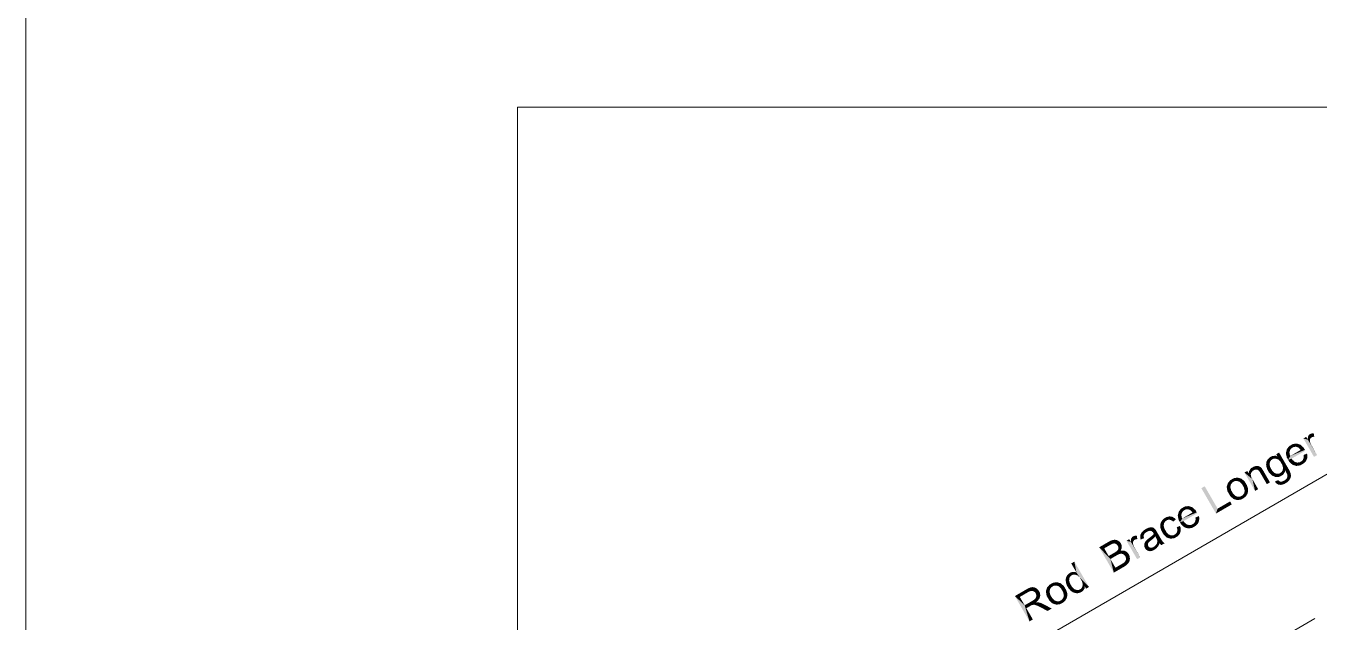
# Model space of a CAD drawing. Header units: millimetres. Extents: x 2 to 579, y 1 to 405.
# Drawn here: x 153.3 to 213, y 114.7 to 142.2 of the extents above; entities that cross this region are included whole.
import ezdxf

# ---------------------------------------------------------------- set-up
doc = ezdxf.new("R2010")
doc.units = ezdxf.units.MM
doc.linetypes.add('XKITLINE00', pattern=[0])
doc.layers.add('GraphicObject', color=6, linetype='Continuous', lineweight=0)
doc.layers.add('LinkedObject', color=7, linetype='Continuous', lineweight=0)

# ---------------------------------------------------------------- blocks, each defined once
blk = doc.blocks.new('*A3')
at = {"layer": 'GraphicObject', "color": 3, "linetype": 'XKITLINE00', "lineweight": 0}
blk.add_line((153.28, 202.79), (153.28, 63.838), dxfattribs=at)
blk = doc.blocks.new('*A4')
at = {"layer": 'LinkedObject'}
for points in [[(211.912, 122.96), (211.655, 122.889), (211.74, 122.938)], [(211.999, 122.933), (211.655, 122.889), (211.912, 122.96)], [(211.891, 122.813), (211.655, 122.889), (211.999, 122.933)], [(211.891, 122.813), (211.999, 122.933), (211.95, 122.791)], [(211.999, 122.933), (211.987, 122.777), (211.95, 122.791)], [(211.987, 122.777), (211.999, 122.933), (212.061, 122.713)], [(212.234, 122.775), (211.999, 122.933), (212.086, 122.906)], [(212.061, 122.713), (211.999, 122.933), (212.234, 122.775)], [(212.429, 123.139), (212.225, 123.193), (212.354, 123.268)], [(212.225, 123.193), (212.429, 123.139), (212.714, 122.346)], [(212.438, 123.284), (212.429, 123.139), (212.427, 123.198)], [(212.451, 123.31), (212.429, 123.139), (212.438, 123.284)], [(212.581, 123.226), (212.429, 123.139), (212.451, 123.31)], [(212.547, 123.187), (212.429, 123.139), (212.581, 123.226)], [(212.537, 123.163), (212.429, 123.139), (212.547, 123.187)], [(212.526, 123.138), (212.429, 123.139), (212.537, 123.163)], [(212.429, 123.139), (212.602, 122.872), (212.858, 122.429)], [(212.602, 122.872), (212.429, 123.139), (212.576, 122.917)], [(212.576, 122.917), (212.429, 123.139), (212.539, 123.008)], [(212.539, 123.008), (212.429, 123.139), (212.529, 123.053)], [(212.529, 123.053), (212.429, 123.139), (212.522, 123.083)], [(212.522, 123.083), (212.429, 123.139), (212.526, 123.138)], [(212.714, 122.346), (212.429, 123.139), (212.858, 122.429)], [(212.464, 123.337), (212.604, 123.239), (212.451, 123.31)], [(212.451, 123.31), (212.604, 123.239), (212.581, 123.226)], [(212.501, 123.378), (212.604, 123.239), (212.464, 123.337)], [(212.526, 123.392), (212.604, 123.239), (212.501, 123.378)], [(212.649, 123.433), (212.526, 123.392), (212.562, 123.413)], [(212.7, 123.431), (212.526, 123.392), (212.649, 123.433)], [(212.692, 123.27), (212.526, 123.392), (212.7, 123.431)], [(212.526, 123.392), (212.631, 123.255), (212.604, 123.239)], [(212.631, 123.255), (212.526, 123.392), (212.692, 123.27)], [(212.692, 123.27), (212.7, 123.431), (212.727, 123.27)], [(210.712, 122.344), (210.743, 122.203), (210.656, 122.311)], [(210.946, 122.398), (210.712, 122.344), (210.787, 122.387)], [(211.029, 122.365), (210.712, 122.344), (210.946, 122.398)], [(210.945, 122.267), (210.712, 122.344), (211.029, 122.365)], [(210.712, 122.344), (210.839, 122.258), (210.791, 122.23)], [(210.839, 122.258), (210.712, 122.344), (210.945, 122.267)], [(210.743, 122.203), (210.712, 122.344), (210.791, 122.23)], [(210.945, 122.267), (211.029, 122.365), (211.002, 122.247)], [(211.102, 122.544), (211.029, 122.365), (210.97, 122.468)], [(211.002, 122.247), (211.029, 122.365), (211.06, 122.228)], [(211.162, 122.131), (211.029, 122.365), (211.102, 122.544)], [(211.06, 122.228), (211.029, 122.365), (211.162, 122.131)], [(211.207, 122.053), (211.102, 122.544), (211.525, 121.813)], [(211.162, 122.131), (211.102, 122.544), (211.207, 122.053)], [(211.438, 122.606), (211.458, 122.318), (211.417, 122.515)], [(211.655, 122.889), (211.438, 122.606), (211.567, 122.838)], [(211.675, 122.743), (211.438, 122.606), (211.655, 122.889)], [(211.567, 122.838), (211.438, 122.606), (211.459, 122.697)], [(211.611, 122.662), (211.438, 122.606), (211.675, 122.743)], [(211.596, 122.609), (211.438, 122.606), (211.611, 122.662)], [(211.438, 122.606), (211.596, 122.609), (211.582, 122.557)], [(211.582, 122.557), (211.458, 122.318), (211.438, 122.606)], [(211.596, 122.447), (211.458, 122.318), (211.582, 122.557)], [(211.458, 122.318), (211.596, 122.447), (211.624, 122.389)], [(211.624, 122.389), (211.52, 122.211), (211.458, 122.318)], [(212.298, 122.664), (211.52, 122.211), (212.294, 122.67)], [(211.624, 122.389), (212.294, 122.67), (211.52, 122.211)], [(212.309, 122.644), (211.52, 122.211), (212.298, 122.664)], [(212.316, 122.631), (211.52, 122.211), (212.309, 122.644)], [(211.684, 122.266), (211.52, 122.211), (212.316, 122.631)], [(212.096, 122.662), (212.294, 122.67), (211.624, 122.389)], [(211.655, 122.889), (211.779, 122.803), (211.724, 122.771)], [(211.779, 122.803), (211.655, 122.889), (211.891, 122.813)], [(211.675, 122.743), (211.655, 122.889), (211.724, 122.771)], [(212.061, 122.713), (212.234, 122.775), (212.096, 122.662)], [(212.294, 122.67), (212.096, 122.662), (212.234, 122.775)], [(212.388, 122.497), (212.239, 122.375), (212.229, 122.43)], [(212.233, 122.283), (212.388, 122.497), (212.402, 122.283)], [(212.239, 122.375), (212.388, 122.497), (212.233, 122.283)], [(212.402, 122.283), (212.388, 122.497), (212.408, 122.422)], [(209.892, 121.87), (209.71, 121.672), (209.805, 121.819)], [(209.888, 121.702), (209.71, 121.672), (209.892, 121.87)], [(209.888, 121.702), (209.892, 121.87), (209.933, 121.728)], [(209.931, 121.892), (210.019, 121.761), (209.892, 121.87)], [(209.892, 121.87), (210.019, 121.761), (209.962, 121.745)], [(209.933, 121.728), (209.892, 121.87), (209.962, 121.745)], [(210.009, 121.919), (210.019, 121.761), (209.931, 121.892)], [(210.049, 121.924), (210.019, 121.761), (210.009, 121.919)], [(210.019, 121.761), (210.049, 121.924), (210.048, 121.76)], [(210.049, 121.924), (210.077, 121.759), (210.048, 121.76)], [(210.157, 121.92), (210.049, 121.924), (210.089, 121.928)], [(210.186, 121.907), (210.049, 121.924), (210.157, 121.92)], [(210.126, 121.742), (210.049, 121.924), (210.186, 121.907)], [(210.077, 121.759), (210.049, 121.924), (210.126, 121.742)], [(210.186, 121.907), (210.147, 121.725), (210.126, 121.742)], [(210.215, 121.894), (210.147, 121.725), (210.186, 121.907)], [(210.268, 121.854), (210.147, 121.725), (210.215, 121.894)], [(210.147, 121.725), (210.268, 121.854), (210.168, 121.708)], [(210.168, 121.708), (210.268, 121.854), (210.292, 121.827)], [(210.292, 121.827), (210.215, 121.647), (210.168, 121.708)], [(210.308, 121.809), (210.215, 121.647), (210.292, 121.827)], [(210.352, 121.741), (210.215, 121.647), (210.308, 121.809)], [(210.352, 121.741), (210.24, 121.603), (210.215, 121.647)], [(210.381, 121.692), (210.24, 121.603), (210.352, 121.741)], [(210.523, 122.123), (210.673, 122.059), (210.505, 122.007)], [(210.505, 122.007), (210.673, 122.059), (210.513, 121.943)], [(210.513, 121.943), (210.673, 122.059), (210.662, 122.001)], [(210.662, 122.001), (210.598, 121.694), (210.513, 121.943)], [(210.513, 121.943), (210.598, 121.694), (210.521, 121.879)], [(210.521, 121.879), (210.598, 121.694), (210.563, 121.755)], [(210.684, 122.117), (210.523, 122.123), (210.549, 122.175)], [(210.673, 122.059), (210.523, 122.123), (210.684, 122.117)], [(210.574, 122.227), (210.743, 122.203), (210.549, 122.175)], [(210.549, 122.175), (210.743, 122.203), (210.684, 122.117)], [(210.656, 122.311), (210.743, 122.203), (210.574, 122.227)], [(210.696, 121.866), (210.598, 121.694), (210.662, 122.001)], [(210.598, 121.694), (210.696, 121.866), (210.74, 121.789)], [(210.788, 121.706), (210.598, 121.694), (210.74, 121.789)], [(211.207, 122.053), (211.525, 121.813), (211.253, 121.972)], [(211.253, 121.972), (211.525, 121.813), (211.289, 121.833)], [(211.278, 121.776), (211.381, 121.723), (211.266, 121.718)], [(211.289, 121.833), (211.381, 121.723), (211.278, 121.776)], [(211.289, 121.833), (211.525, 121.813), (211.381, 121.723)], [(211.525, 121.813), (211.422, 121.654), (211.381, 121.723)], [(211.582, 121.714), (211.422, 121.654), (211.525, 121.813)], [(211.728, 122.199), (211.52, 122.211), (211.684, 122.266)], [(211.52, 122.211), (211.814, 121.953), (211.579, 122.108)], [(211.728, 122.199), (211.814, 121.953), (211.52, 122.211)], [(211.579, 122.108), (211.814, 121.953), (211.727, 121.979)], [(211.83, 122.115), (211.814, 121.953), (211.728, 122.199)], [(211.814, 121.953), (211.83, 122.115), (211.901, 121.927)], [(211.886, 122.098), (211.901, 121.927), (211.83, 122.115)], [(211.943, 122.082), (211.901, 121.927), (211.886, 122.098)], [(211.943, 122.082), (212.174, 122.008), (211.901, 121.927)], [(211.901, 121.927), (212.174, 122.008), (212.082, 121.955)], [(212.053, 122.096), (212.174, 122.008), (211.943, 122.082)], [(212.106, 122.127), (212.174, 122.008), (212.053, 122.096)], [(212.146, 122.149), (212.174, 122.008), (212.106, 122.127)], [(212.146, 122.149), (212.375, 122.22), (212.174, 122.008)], [(212.201, 122.209), (212.375, 122.22), (212.146, 122.149)], [(212.174, 122.008), (212.375, 122.22), (212.248, 122.051)], [(212.217, 122.246), (212.402, 122.283), (212.201, 122.209)], [(212.375, 122.22), (212.201, 122.209), (212.402, 122.283)], [(212.233, 122.283), (212.402, 122.283), (212.217, 122.246)], [(212.248, 122.051), (212.375, 122.22), (212.348, 122.157)], [(208.93, 121.314), (208.718, 121.066), (208.851, 121.268)], [(208.945, 121.163), (208.718, 121.066), (208.93, 121.314)], [(208.851, 121.268), (208.718, 121.066), (208.745, 121.144)], [(208.879, 121.072), (208.718, 121.066), (208.945, 121.163)], [(209.193, 121.389), (208.93, 121.314), (209.017, 121.364)], [(209.281, 121.364), (208.93, 121.314), (209.193, 121.389)], [(209.164, 121.236), (208.93, 121.314), (209.281, 121.364)], [(208.93, 121.314), (209.052, 121.225), (208.999, 121.194)], [(209.052, 121.225), (208.93, 121.314), (209.164, 121.236)], [(208.945, 121.163), (208.93, 121.314), (208.999, 121.194)], [(209.164, 121.236), (209.281, 121.364), (209.223, 121.216)], [(209.281, 121.364), (209.282, 121.196), (209.223, 121.216)], [(209.516, 121.213), (209.281, 121.364), (209.369, 121.339)], [(209.574, 121.112), (209.281, 121.364), (209.516, 121.213)], [(209.386, 121.098), (209.281, 121.364), (209.574, 121.112)], [(209.282, 121.196), (209.281, 121.364), (209.386, 121.098)], [(209.704, 121.576), (209.505, 121.621), (209.634, 121.696)], [(209.505, 121.621), (209.871, 121.32), (209.994, 120.774)], [(209.871, 121.32), (209.505, 121.621), (209.824, 121.401)], [(209.793, 121.531), (209.505, 121.621), (209.704, 121.576)], [(209.824, 121.401), (209.505, 121.621), (209.793, 121.531)], [(209.71, 121.672), (209.826, 121.627), (209.704, 121.576)], [(209.704, 121.576), (209.826, 121.627), (209.793, 121.531)], [(209.826, 121.627), (209.71, 121.672), (209.888, 121.702)], [(209.994, 120.774), (209.871, 121.32), (210.138, 120.857)], [(210.24, 121.603), (210.381, 121.692), (210.538, 121.088)], [(210.538, 121.088), (210.381, 121.692), (210.682, 121.171)], [(210.788, 121.706), (210.869, 121.447), (210.598, 121.694)], [(210.598, 121.694), (210.869, 121.447), (210.649, 121.606)], [(210.649, 121.606), (210.869, 121.447), (210.785, 121.482)], [(210.891, 121.604), (210.869, 121.447), (210.788, 121.706)], [(210.869, 121.447), (210.891, 121.604), (210.946, 121.585)], [(211.001, 121.566), (210.869, 121.447), (210.946, 121.585)], [(211.001, 121.566), (211.211, 121.477), (210.869, 121.447)], [(210.869, 121.447), (211.211, 121.477), (210.953, 121.412)], [(211.089, 121.243), (210.915, 121.214), (211.066, 121.273)], [(210.915, 121.214), (211.089, 121.243), (210.953, 121.144)], [(210.953, 121.412), (211.211, 121.477), (211.124, 121.427)], [(210.953, 121.144), (211.089, 121.243), (211.057, 121.067)], [(211.106, 121.575), (211.211, 121.477), (211.001, 121.566)], [(211.057, 121.067), (211.089, 121.243), (211.124, 121.06)], [(211.124, 121.06), (211.089, 121.243), (211.141, 121.211)], [(211.211, 121.477), (211.106, 121.575), (211.156, 121.604)], [(211.169, 121.207), (211.124, 121.06), (211.141, 121.211)], [(211.207, 121.203), (211.124, 121.06), (211.169, 121.207)], [(211.207, 121.203), (211.407, 121.133), (211.124, 121.06)], [(211.124, 121.06), (211.407, 121.133), (211.19, 121.053)], [(211.205, 121.632), (211.211, 121.477), (211.156, 121.604)], [(211.19, 121.053), (211.407, 121.133), (211.332, 121.09)], [(211.381, 121.723), (211.205, 121.632), (211.266, 121.718)], [(211.367, 121.641), (211.205, 121.632), (211.381, 121.723)], [(211.282, 121.517), (211.205, 121.632), (211.367, 121.641)], [(211.211, 121.477), (211.205, 121.632), (211.282, 121.517)], [(211.291, 121.225), (211.407, 121.133), (211.207, 121.203)], [(211.407, 121.133), (211.291, 121.225), (211.337, 121.252)], [(211.387, 121.281), (211.407, 121.133), (211.337, 121.252)], [(211.453, 121.345), (211.594, 121.305), (211.387, 121.281)], [(211.387, 121.281), (211.594, 121.305), (211.407, 121.133)], [(211.407, 121.133), (211.594, 121.305), (211.471, 121.17)], [(211.422, 121.654), (211.582, 121.714), (211.47, 121.559)], [(211.594, 121.305), (211.453, 121.345), (211.468, 121.38)], [(211.484, 121.416), (211.594, 121.305), (211.468, 121.38)], [(211.47, 121.559), (211.582, 121.714), (211.643, 121.562)], [(211.47, 121.559), (211.643, 121.562), (211.477, 121.534)], [(211.471, 121.17), (211.594, 121.305), (211.565, 121.256)], [(211.477, 121.534), (211.643, 121.562), (211.488, 121.493)], [(211.646, 121.509), (211.484, 121.416), (211.488, 121.493)], [(211.65, 121.456), (211.484, 121.416), (211.646, 121.509)], [(211.624, 121.354), (211.484, 121.416), (211.65, 121.456)], [(211.594, 121.305), (211.484, 121.416), (211.624, 121.354)], [(211.488, 121.493), (211.643, 121.562), (211.646, 121.509)], [(207.671, 120.99), (208.192, 119.732), (207.517, 120.901)], [(208.267, 119.959), (208.192, 119.732), (207.671, 120.99)], [(208.718, 121.066), (208.789, 120.642), (208.685, 120.971)], [(208.685, 120.971), (208.789, 120.642), (208.721, 120.76)], [(208.718, 121.066), (208.879, 121.072), (208.867, 121.011)], [(208.854, 120.95), (208.789, 120.642), (208.718, 121.066)], [(208.854, 120.95), (208.718, 121.066), (208.867, 121.011)], [(208.889, 120.808), (208.789, 120.642), (208.854, 120.95)], [(208.789, 120.642), (208.889, 120.808), (208.936, 120.727)], [(208.983, 120.646), (208.789, 120.642), (208.936, 120.727)], [(208.983, 120.646), (209.088, 120.377), (208.789, 120.642)], [(208.789, 120.642), (209.088, 120.377), (208.851, 120.535)], [(209.089, 120.545), (209.088, 120.377), (208.983, 120.646)], [(209.088, 120.377), (209.089, 120.545), (209.148, 120.525)], [(209.441, 120.429), (209.319, 120.516), (209.373, 120.547)], [(209.426, 120.578), (209.441, 120.429), (209.373, 120.547)], [(209.386, 121.098), (209.574, 121.112), (209.431, 121.019)], [(209.615, 120.599), (209.426, 120.578), (209.492, 120.67)], [(209.584, 120.546), (209.426, 120.578), (209.615, 120.599)], [(209.496, 120.461), (209.426, 120.578), (209.584, 120.546)], [(209.441, 120.429), (209.426, 120.578), (209.496, 120.461)], [(209.574, 121.112), (209.479, 120.936), (209.431, 121.019)], [(209.479, 120.936), (209.574, 121.112), (209.516, 120.792)], [(209.504, 120.731), (209.647, 120.652), (209.492, 120.67)], [(209.492, 120.67), (209.647, 120.652), (209.615, 120.599)], [(209.674, 120.827), (209.504, 120.731), (209.516, 120.792)], [(209.677, 120.766), (209.504, 120.731), (209.674, 120.827)], [(209.647, 120.652), (209.504, 120.731), (209.677, 120.766)], [(209.516, 120.792), (209.574, 121.112), (209.674, 120.827)], [(209.671, 120.888), (209.574, 121.112), (209.622, 121.03)], [(209.674, 120.827), (209.574, 121.112), (209.671, 120.888)], [(206.666, 120.005), (206.449, 119.723), (206.579, 119.955)], [(206.686, 119.859), (206.449, 119.723), (206.666, 120.005)], [(206.579, 119.955), (206.449, 119.723), (206.47, 119.814)], [(206.923, 120.077), (206.666, 120.005), (206.751, 120.055)], [(207.01, 120.05), (206.666, 120.005), (206.923, 120.077)], [(206.903, 119.929), (206.666, 120.005), (207.01, 120.05)], [(206.666, 120.005), (206.79, 119.92), (206.736, 119.888)], [(206.79, 119.92), (206.666, 120.005), (206.903, 119.929)], [(206.686, 119.859), (206.666, 120.005), (206.736, 119.888)], [(206.903, 119.929), (207.01, 120.05), (206.961, 119.908)], [(207.01, 120.05), (206.999, 119.894), (206.961, 119.908)], [(206.999, 119.894), (207.01, 120.05), (207.072, 119.829)], [(207.245, 119.892), (207.01, 120.05), (207.098, 120.023)], [(207.072, 119.829), (207.01, 120.05), (207.245, 119.892)], [(208.192, 119.732), (208.267, 119.959), (208.921, 120.153)], [(208.921, 120.153), (208.267, 119.959), (208.842, 120.291)], [(208.851, 120.535), (209.088, 120.377), (209, 120.402)], [(209.207, 120.505), (209.088, 120.377), (209.148, 120.525)], [(209.207, 120.505), (209.441, 120.429), (209.088, 120.377)], [(209.088, 120.377), (209.441, 120.429), (209.176, 120.352)], [(209.176, 120.352), (209.441, 120.429), (209.352, 120.377)], [(209.319, 120.516), (209.441, 120.429), (209.207, 120.505)], [(205.8, 119.295), (205.642, 119.31), (205.673, 119.363)], [(205.705, 119.415), (205.865, 119.385), (205.673, 119.363)], [(205.673, 119.363), (205.865, 119.385), (205.8, 119.295)], [(205.791, 119.499), (205.865, 119.385), (205.705, 119.415)], [(205.845, 119.531), (205.865, 119.385), (205.791, 119.499)], [(206.047, 119.601), (205.845, 119.531), (205.914, 119.571)], [(206.111, 119.591), (205.845, 119.531), (206.047, 119.601)], [(206.029, 119.451), (205.845, 119.531), (206.111, 119.591)], [(205.845, 119.531), (205.955, 119.437), (205.919, 119.416)], [(205.955, 119.437), (205.845, 119.531), (206.029, 119.451)], [(205.865, 119.385), (205.845, 119.531), (205.919, 119.416)], [(206.029, 119.451), (206.111, 119.591), (206.066, 119.444)], [(206.111, 119.591), (206.104, 119.437), (206.066, 119.444)], [(206.104, 119.437), (206.111, 119.591), (206.176, 119.393)], [(206.288, 119.514), (206.111, 119.591), (206.175, 119.581)], [(206.338, 119.457), (206.111, 119.591), (206.288, 119.514)], [(206.176, 119.393), (206.111, 119.591), (206.338, 119.457)], [(206.176, 119.393), (206.338, 119.457), (206.211, 119.356)], [(206.449, 119.723), (206.47, 119.434), (206.429, 119.632)], [(206.622, 119.778), (206.449, 119.723), (206.686, 119.859)], [(206.608, 119.726), (206.449, 119.723), (206.622, 119.778)], [(206.449, 119.723), (206.608, 119.726), (206.593, 119.673)], [(206.593, 119.673), (206.47, 119.434), (206.449, 119.723)], [(206.607, 119.563), (206.47, 119.434), (206.593, 119.673)], [(206.47, 119.434), (206.607, 119.563), (206.636, 119.506)], [(206.636, 119.506), (206.531, 119.328), (206.47, 119.434)], [(207.31, 119.78), (206.531, 119.328), (207.306, 119.787)], [(206.636, 119.506), (207.306, 119.787), (206.531, 119.328)], [(207.32, 119.761), (206.531, 119.328), (207.31, 119.78)], [(207.327, 119.748), (206.531, 119.328), (207.32, 119.761)], [(206.696, 119.383), (206.531, 119.328), (207.327, 119.748)], [(206.74, 119.316), (206.531, 119.328), (206.696, 119.383)], [(207.108, 119.779), (207.306, 119.787), (206.636, 119.506)], [(207.072, 119.829), (207.245, 119.892), (207.108, 119.779)], [(207.306, 119.787), (207.108, 119.779), (207.245, 119.892)], [(207.228, 119.363), (207.413, 119.4), (207.212, 119.326)], [(207.386, 119.337), (207.212, 119.326), (207.413, 119.4)], [(207.244, 119.4), (207.413, 119.4), (207.228, 119.363)], [(207.4, 119.614), (207.25, 119.491), (207.24, 119.546)], [(207.244, 119.4), (207.4, 119.614), (207.413, 119.4)], [(207.25, 119.491), (207.4, 119.614), (207.244, 119.4)], [(207.413, 119.4), (207.4, 119.614), (207.42, 119.539)], [(204.873, 118.763), (204.701, 118.716), (204.887, 118.794)], [(204.707, 118.757), (204.887, 118.794), (204.701, 118.716)], [(204.859, 118.731), (204.701, 118.716), (204.873, 118.763)], [(204.746, 118.836), (204.887, 118.794), (204.707, 118.757)], [(204.779, 118.875), (204.887, 118.794), (204.746, 118.836)], [(204.899, 118.984), (204.779, 118.875), (204.812, 118.914)], [(204.951, 118.855), (204.779, 118.875), (204.899, 118.984)], [(204.887, 118.794), (204.779, 118.875), (204.951, 118.855)], [(204.954, 119.016), (205.056, 118.916), (204.899, 118.984)], [(204.951, 118.855), (204.899, 118.984), (205.002, 118.884)], [(205.002, 118.884), (204.899, 118.984), (205.056, 118.916)], [(205.145, 119.092), (204.954, 119.016), (205.103, 119.085)], [(205.151, 118.938), (204.954, 119.016), (205.145, 119.092)], [(205.103, 119.085), (204.954, 119.016), (205.008, 119.047)], [(205.056, 118.916), (204.954, 119.016), (205.151, 118.938)], [(205.254, 119.095), (205.145, 119.092), (205.186, 119.099)], [(205.281, 119.085), (205.145, 119.092), (205.254, 119.095)], [(205.151, 118.938), (205.145, 119.092), (205.193, 118.93)], [(205.193, 118.93), (205.145, 119.092), (205.223, 118.924)], [(205.145, 119.092), (205.279, 118.874), (205.223, 118.924)], [(205.281, 119.085), (205.279, 118.874), (205.145, 119.092)], [(205.293, 118.754), (205.391, 118.681), (205.179, 118.656)], [(205.309, 119.075), (205.279, 118.874), (205.281, 119.085)], [(205.359, 119.039), (205.279, 118.874), (205.309, 119.075)], [(205.383, 119.013), (205.279, 118.874), (205.359, 119.039)], [(205.279, 118.874), (205.383, 119.013), (205.397, 118.997)], [(205.279, 118.874), (205.397, 118.997), (205.305, 118.83)], [(205.326, 118.792), (205.391, 118.681), (205.293, 118.754)], [(205.305, 118.83), (205.397, 118.997), (205.307, 118.826)], [(205.307, 118.826), (205.397, 118.997), (205.317, 118.807)], [(205.317, 118.807), (205.397, 118.997), (205.326, 118.792)], [(205.326, 118.792), (205.397, 118.997), (205.391, 118.681)], [(205.439, 118.933), (205.391, 118.681), (205.397, 118.997)], [(205.466, 118.885), (205.391, 118.681), (205.439, 118.933)], [(205.466, 118.885), (205.421, 118.628), (205.391, 118.681)], [(205.577, 118.694), (205.421, 118.628), (205.466, 118.885)], [(205.642, 119.31), (205.788, 119.237), (205.617, 119.193)], [(205.617, 119.193), (205.788, 119.237), (205.624, 119.129)], [(205.624, 119.129), (205.788, 119.237), (205.777, 119.178)], [(205.777, 119.178), (205.718, 118.863), (205.624, 119.129)], [(205.624, 119.129), (205.718, 118.863), (205.632, 119.064)], [(205.632, 119.064), (205.718, 118.863), (205.678, 118.931)], [(205.788, 119.237), (205.642, 119.31), (205.8, 119.295)], [(205.814, 119.036), (205.718, 118.863), (205.777, 119.178)], [(205.718, 118.863), (205.814, 119.036), (205.863, 118.952)], [(205.912, 118.867), (205.718, 118.863), (205.863, 118.952)], [(205.912, 118.867), (206.011, 118.598), (205.718, 118.863)], [(205.718, 118.863), (206.011, 118.598), (205.779, 118.757)], [(205.779, 118.757), (206.011, 118.598), (205.926, 118.624)], [(206.016, 118.762), (206.011, 118.598), (205.912, 118.867)], [(206.011, 118.598), (206.016, 118.762), (206.071, 118.742)], [(206.356, 118.646), (206.234, 118.732), (206.286, 118.763)], [(206.328, 118.787), (206.356, 118.646), (206.286, 118.763)], [(206.328, 118.787), (206.542, 118.863), (206.356, 118.646)], [(206.384, 118.854), (206.542, 118.863), (206.328, 118.787)], [(206.356, 118.646), (206.542, 118.863), (206.425, 118.686)], [(206.528, 119.16), (206.4, 119.039), (206.376, 119.097)], [(206.542, 118.863), (206.384, 118.854), (206.397, 118.896)], [(206.41, 118.938), (206.542, 118.863), (206.397, 118.896)], [(206.4, 119.039), (206.528, 119.16), (206.41, 118.938)], [(206.41, 118.938), (206.528, 119.16), (206.542, 118.863)], [(206.425, 118.686), (206.542, 118.863), (206.518, 118.795)], [(206.566, 118.932), (206.528, 119.16), (206.559, 119.08)], [(206.542, 118.863), (206.528, 119.16), (206.566, 118.932)], [(206.531, 119.328), (206.825, 119.07), (206.591, 119.224)], [(206.74, 119.316), (206.825, 119.07), (206.531, 119.328)], [(206.591, 119.224), (206.825, 119.07), (206.738, 119.095)], [(206.841, 119.232), (206.825, 119.07), (206.74, 119.316)], [(206.825, 119.07), (206.841, 119.232), (206.913, 119.044)], [(206.898, 119.215), (206.913, 119.044), (206.841, 119.232)], [(206.955, 119.199), (206.913, 119.044), (206.898, 119.215)], [(206.955, 119.199), (207.186, 119.125), (206.913, 119.044)], [(206.913, 119.044), (207.186, 119.125), (207.093, 119.072)], [(207.065, 119.213), (207.186, 119.125), (206.955, 119.199)], [(207.118, 119.243), (207.186, 119.125), (207.065, 119.213)], [(207.157, 119.266), (207.186, 119.125), (207.118, 119.243)], [(207.157, 119.266), (207.386, 119.337), (207.186, 119.125)], [(207.212, 119.326), (207.386, 119.337), (207.157, 119.266)], [(207.186, 119.125), (207.386, 119.337), (207.259, 119.168)], [(207.259, 119.168), (207.386, 119.337), (207.36, 119.274)], [(203.27, 118.262), (202.802, 118.176), (203.24, 118.429)], [(203.036, 118.127), (202.802, 118.176), (203.27, 118.262)], [(202.802, 118.176), (203.319, 117.636), (203.477, 117.007)], [(203.24, 117.774), (203.319, 117.636), (202.802, 118.176)], [(202.802, 118.176), (203.036, 118.127), (203.24, 117.774)], [(203.307, 118.468), (203.427, 118.342), (203.24, 118.429)], [(203.24, 118.429), (203.427, 118.342), (203.333, 118.299)], [(203.27, 118.262), (203.24, 118.429), (203.333, 118.299)], [(203.425, 118.512), (203.427, 118.342), (203.307, 118.468)], [(203.488, 118.356), (203.425, 118.512), (203.476, 118.518)], [(203.427, 118.342), (203.425, 118.512), (203.457, 118.349)], [(203.457, 118.349), (203.425, 118.512), (203.488, 118.356)], [(203.526, 118.524), (203.545, 118.348), (203.476, 118.518)], [(203.476, 118.518), (203.545, 118.348), (203.488, 118.356)], [(203.621, 118.506), (203.545, 118.348), (203.526, 118.524)], [(203.666, 118.482), (203.545, 118.348), (203.621, 118.506)], [(203.545, 118.348), (203.666, 118.482), (203.572, 118.334)], [(203.666, 118.482), (203.599, 118.32), (203.572, 118.334)], [(203.599, 118.32), (203.666, 118.482), (203.642, 118.277)], [(203.642, 118.277), (203.666, 118.482), (203.801, 118.354)], [(203.801, 118.354), (203.659, 118.248), (203.642, 118.277)], [(203.657, 118.045), (203.842, 118.19), (203.81, 118.056)], [(203.685, 118.1), (203.842, 118.19), (203.657, 118.045)], [(203.659, 118.248), (203.801, 118.354), (203.677, 118.218)], [(203.777, 118.394), (203.666, 118.482), (203.71, 118.458)], [(203.801, 118.354), (203.666, 118.482), (203.777, 118.394)], [(203.677, 118.218), (203.801, 118.354), (203.692, 118.158)], [(203.688, 118.129), (203.842, 118.19), (203.685, 118.1)], [(203.842, 118.19), (203.688, 118.129), (203.692, 118.158)], [(203.692, 118.158), (203.801, 118.354), (203.842, 118.19)], [(203.843, 118.234), (203.801, 118.354), (203.822, 118.317)], [(203.842, 118.19), (203.801, 118.354), (203.843, 118.234)], [(203.81, 118.056), (203.842, 118.19), (203.841, 118.145)], [(204.267, 118.422), (204.063, 118.476), (204.192, 118.551)], [(204.063, 118.476), (204.267, 118.422), (204.552, 117.628)], [(204.277, 118.567), (204.267, 118.422), (204.265, 118.481)], [(204.289, 118.593), (204.267, 118.422), (204.277, 118.567)], [(204.419, 118.509), (204.267, 118.422), (204.289, 118.593)], [(204.385, 118.47), (204.267, 118.422), (204.419, 118.509)], [(204.375, 118.445), (204.267, 118.422), (204.385, 118.47)], [(204.364, 118.42), (204.267, 118.422), (204.375, 118.445)], [(204.267, 118.422), (204.44, 118.155), (204.696, 117.711)], [(204.44, 118.155), (204.267, 118.422), (204.414, 118.2)], [(204.414, 118.2), (204.267, 118.422), (204.377, 118.291)], [(204.377, 118.291), (204.267, 118.422), (204.367, 118.336)], [(204.367, 118.336), (204.267, 118.422), (204.36, 118.366)], [(204.36, 118.366), (204.267, 118.422), (204.364, 118.42)], [(204.552, 117.628), (204.267, 118.422), (204.696, 117.711)], [(204.302, 118.62), (204.442, 118.522), (204.289, 118.593)], [(204.289, 118.593), (204.442, 118.522), (204.419, 118.509)], [(204.339, 118.66), (204.442, 118.522), (204.302, 118.62)], [(204.364, 118.675), (204.442, 118.522), (204.339, 118.66)], [(204.487, 118.715), (204.364, 118.675), (204.4, 118.696)], [(204.538, 118.714), (204.364, 118.675), (204.487, 118.715)], [(204.53, 118.552), (204.364, 118.675), (204.538, 118.714)], [(204.364, 118.675), (204.469, 118.537), (204.442, 118.522)], [(204.469, 118.537), (204.364, 118.675), (204.53, 118.552)], [(204.53, 118.552), (204.538, 118.714), (204.565, 118.552)], [(204.701, 118.716), (204.723, 118.534), (204.696, 118.676)], [(204.696, 118.676), (204.723, 118.534), (204.706, 118.585)], [(204.859, 118.731), (204.723, 118.534), (204.701, 118.716)], [(204.859, 118.648), (204.723, 118.534), (204.859, 118.731)], [(204.723, 118.534), (204.859, 118.648), (204.874, 118.597)], [(204.894, 118.365), (205.05, 118.31), (204.881, 118.302)], [(204.881, 118.268), (205.05, 118.31), (205.049, 118.289)], [(204.881, 118.302), (205.05, 118.31), (204.881, 118.268)], [(205.049, 118.289), (204.919, 118.138), (204.881, 118.268)], [(204.881, 118.268), (204.919, 118.138), (204.882, 118.234)], [(204.882, 118.234), (204.919, 118.138), (204.901, 118.169)], [(205.051, 118.332), (204.894, 118.365), (204.908, 118.394)], [(205.05, 118.31), (204.894, 118.365), (205.051, 118.332)], [(204.922, 118.422), (205.066, 118.371), (204.908, 118.394)], [(204.908, 118.394), (205.066, 118.371), (205.051, 118.332)], [(205.059, 118.25), (204.919, 118.138), (205.049, 118.289)], [(204.919, 118.138), (205.059, 118.25), (205.07, 118.231)], [(205.086, 118.202), (204.919, 118.138), (205.07, 118.231)], [(204.919, 118.138), (205.086, 118.202), (204.949, 118.085)], [(204.96, 118.476), (205.066, 118.371), (204.922, 118.422)], [(204.949, 118.085), (205.086, 118.202), (205.037, 118.02)], [(204.984, 118.5), (205.066, 118.371), (204.96, 118.476)], [(205.001, 118.518), (205.093, 118.408), (204.984, 118.5)], [(205.066, 118.371), (204.984, 118.5), (205.08, 118.39)], [(205.08, 118.39), (204.984, 118.5), (205.093, 118.408)], [(205.059, 118.565), (205.148, 118.459), (205.001, 118.518)], [(205.001, 118.518), (205.148, 118.459), (205.093, 118.408)], [(205.037, 118.02), (205.086, 118.202), (205.094, 118.007)], [(205.099, 118.595), (205.188, 118.491), (205.059, 118.565)], [(205.059, 118.565), (205.188, 118.491), (205.148, 118.459)], [(205.094, 118.007), (205.086, 118.202), (205.136, 118.167)], [(205.136, 118.167), (205.151, 117.995), (205.094, 118.007)], [(205.179, 118.656), (205.26, 118.547), (205.099, 118.595)], [(205.099, 118.595), (205.26, 118.547), (205.188, 118.491)], [(205.168, 118.16), (205.151, 117.995), (205.136, 118.167)], [(205.201, 118.153), (205.151, 117.995), (205.168, 118.16)], [(205.151, 117.995), (205.201, 118.153), (205.278, 118.023)], [(205.179, 118.656), (205.391, 118.681), (205.26, 118.547)], [(205.348, 118.063), (205.201, 118.153), (205.276, 118.171)], [(205.278, 118.023), (205.201, 118.153), (205.348, 118.063)], [(205.26, 118.547), (205.391, 118.681), (205.361, 118.642)], [(205.317, 118.195), (205.39, 118.087), (205.276, 118.171)], [(205.276, 118.171), (205.39, 118.087), (205.348, 118.063)], [(205.359, 118.219), (205.39, 118.087), (205.317, 118.195)], [(205.49, 118.182), (205.359, 118.219), (205.422, 118.28)], [(205.461, 118.147), (205.359, 118.219), (205.49, 118.182)], [(205.39, 118.087), (205.359, 118.219), (205.461, 118.147)], [(205.577, 118.694), (205.448, 118.58), (205.421, 118.628)], [(205.589, 118.366), (205.422, 118.28), (205.443, 118.316)], [(205.568, 118.309), (205.422, 118.28), (205.589, 118.366)], [(205.519, 118.217), (205.422, 118.28), (205.568, 118.309)], [(205.49, 118.182), (205.422, 118.28), (205.519, 118.217)], [(205.712, 118.47), (205.589, 118.366), (205.443, 118.316)], [(205.465, 118.353), (205.712, 118.47), (205.443, 118.316)], [(205.448, 118.58), (205.577, 118.694), (205.478, 118.502)], [(205.465, 118.353), (205.635, 118.594), (205.712, 118.47)], [(205.484, 118.43), (205.635, 118.594), (205.465, 118.353)], [(205.478, 118.502), (205.577, 118.694), (205.635, 118.594)], [(205.635, 118.594), (205.481, 118.471), (205.478, 118.502)], [(205.481, 118.471), (205.635, 118.594), (205.484, 118.43)], [(205.589, 118.366), (205.712, 118.47), (205.609, 118.338)], [(205.609, 118.338), (205.712, 118.47), (205.732, 118.446)], [(205.732, 118.446), (205.654, 118.294), (205.609, 118.338)], [(205.752, 118.422), (205.654, 118.294), (205.732, 118.446)], [(205.752, 118.422), (205.678, 118.279), (205.654, 118.294)], [(205.8, 118.382), (205.678, 118.279), (205.752, 118.422)], [(205.678, 118.279), (205.8, 118.382), (205.828, 118.365)], [(206.126, 118.722), (206.011, 118.598), (206.071, 118.742)], [(206.126, 118.722), (206.356, 118.646), (206.011, 118.598)], [(206.011, 118.598), (206.356, 118.646), (206.097, 118.572)], [(206.097, 118.572), (206.356, 118.646), (206.269, 118.596)], [(206.234, 118.732), (206.356, 118.646), (206.126, 118.722)], [(203.59, 117.792), (203.24, 117.774), (203.493, 117.92)], [(203.319, 117.636), (203.24, 117.774), (203.59, 117.792)], [(203.477, 117.007), (203.319, 117.636), (203.552, 117.234)], [(203.646, 117.825), (203.493, 117.92), (203.544, 117.95)], [(203.59, 117.792), (203.493, 117.92), (203.646, 117.825)], [(203.544, 117.95), (203.781, 118.012), (203.646, 117.825)], [(203.614, 118), (203.781, 118.012), (203.544, 117.95)], [(203.633, 118.019), (203.81, 118.056), (203.614, 118)], [(203.781, 118.012), (203.614, 118), (203.81, 118.056)], [(203.657, 118.045), (203.81, 118.056), (203.633, 118.019)], [(203.646, 117.825), (203.781, 118.012), (203.737, 117.865)], [(203.781, 118.012), (203.808, 117.879), (203.737, 117.865)], [(203.955, 118.021), (203.781, 118.012), (203.843, 118.027)], [(203.874, 117.872), (203.781, 118.012), (203.955, 118.021)], [(203.808, 117.879), (203.781, 118.012), (203.874, 117.872)], [(203.874, 117.872), (203.955, 118.021), (203.905, 117.858)], [(203.905, 117.858), (203.955, 118.021), (203.936, 117.844)], [(203.936, 117.844), (203.955, 118.021), (204.005, 118)], [(204.005, 118), (203.986, 117.797), (203.936, 117.844)], [(204.055, 117.979), (203.986, 117.797), (204.005, 118)], [(204.134, 117.907), (203.986, 117.797), (204.055, 117.979)], [(204.164, 117.856), (203.986, 117.797), (204.134, 117.907)], [(203.986, 117.797), (204.164, 117.856), (204.005, 117.764)], [(204.164, 117.856), (204.021, 117.736), (204.005, 117.764)], [(204.194, 117.525), (204.005, 117.531), (204.028, 117.574)], [(204.021, 117.736), (204.164, 117.856), (204.038, 117.68)], [(204.039, 117.624), (204.209, 117.558), (204.028, 117.574)], [(204.028, 117.574), (204.209, 117.558), (204.194, 117.525)], [(204.038, 117.68), (204.164, 117.856), (204.217, 117.683)], [(204.217, 117.683), (204.039, 117.624), (204.038, 117.68)], [(204.22, 117.638), (204.039, 117.624), (204.217, 117.683)], [(204.209, 117.558), (204.039, 117.624), (204.22, 117.638)], [(204.214, 117.728), (204.164, 117.856), (204.187, 117.815)], [(204.217, 117.683), (204.164, 117.856), (204.214, 117.728)], [(201.403, 116.964), (201.49, 116.855), (201.325, 116.882)], [(201.455, 116.994), (201.49, 116.855), (201.403, 116.964)], [(201.494, 117.016), (201.587, 116.911), (201.455, 116.994)], [(201.455, 116.994), (201.587, 116.911), (201.538, 116.883)], [(201.49, 116.855), (201.455, 116.994), (201.538, 116.883)], [(201.571, 117.039), (201.587, 116.911), (201.494, 117.016)], [(201.657, 117.514), (201.756, 117.012), (201.513, 117.431)], [(201.61, 117.04), (201.587, 116.911), (201.571, 117.039)], [(201.61, 117.04), (201.693, 116.918), (201.587, 116.911)], [(201.649, 117.041), (201.693, 116.918), (201.61, 117.04)], [(201.722, 117.027), (201.693, 116.918), (201.649, 117.041)], [(201.657, 117.514), (201.914, 116.767), (201.756, 117.012)], [(201.914, 116.767), (201.657, 117.514), (202.333, 116.345)], [(201.756, 117.012), (201.693, 116.918), (201.722, 117.027)], [(201.693, 116.918), (201.756, 117.012), (201.75, 116.897)], [(201.75, 116.897), (201.756, 117.012), (201.807, 116.875)], [(201.756, 117.012), (201.914, 116.767), (201.807, 116.875)], [(203.552, 117.234), (203.923, 117.264), (203.477, 117.007)], [(203.843, 117.403), (203.923, 117.264), (203.552, 117.234)], [(203.881, 117.424), (203.978, 117.297), (203.843, 117.403)], [(203.843, 117.403), (203.978, 117.297), (203.923, 117.264)], [(203.932, 117.458), (204.067, 117.361), (203.881, 117.424)], [(203.881, 117.424), (204.067, 117.361), (203.978, 117.297)], [(203.946, 117.469), (204.067, 117.361), (203.932, 117.458)], [(204.1, 117.393), (203.946, 117.469), (203.97, 117.489)], [(204.067, 117.361), (203.946, 117.469), (204.1, 117.393)], [(204.005, 117.531), (204.18, 117.491), (203.97, 117.489)], [(203.97, 117.489), (204.18, 117.491), (204.1, 117.393)], [(204.18, 117.491), (204.005, 117.531), (204.194, 117.525)], [(204.1, 117.393), (204.18, 117.491), (204.133, 117.425)], [(200.587, 116.492), (200.375, 116.244), (200.508, 116.446)], [(200.602, 116.341), (200.375, 116.244), (200.587, 116.492)], [(200.508, 116.446), (200.375, 116.244), (200.402, 116.322)], [(200.849, 116.567), (200.587, 116.492), (200.674, 116.542)], [(200.938, 116.542), (200.587, 116.492), (200.849, 116.567)], [(200.821, 116.414), (200.587, 116.492), (200.938, 116.542)], [(200.587, 116.492), (200.709, 116.403), (200.656, 116.372)], [(200.709, 116.403), (200.587, 116.492), (200.821, 116.414)], [(200.602, 116.341), (200.587, 116.492), (200.656, 116.372)], [(200.821, 116.414), (200.938, 116.542), (200.88, 116.394)], [(200.938, 116.542), (200.939, 116.374), (200.88, 116.394)], [(201.173, 116.391), (200.938, 116.542), (201.026, 116.517)], [(201.231, 116.29), (200.938, 116.542), (201.173, 116.391)], [(201.043, 116.276), (200.938, 116.542), (201.231, 116.29)], [(200.939, 116.374), (200.938, 116.542), (201.043, 116.276)], [(201.272, 116.778), (201.424, 116.712), (201.255, 116.662)], [(201.255, 116.662), (201.424, 116.712), (201.264, 116.598)], [(201.264, 116.598), (201.424, 116.712), (201.414, 116.655)], [(201.414, 116.655), (201.354, 116.344), (201.264, 116.598)], [(201.264, 116.598), (201.354, 116.344), (201.272, 116.535)], [(201.433, 116.77), (201.272, 116.778), (201.299, 116.83)], [(201.424, 116.712), (201.272, 116.778), (201.433, 116.77)], [(201.272, 116.535), (201.354, 116.344), (201.318, 116.407)], [(201.325, 116.882), (201.49, 116.855), (201.299, 116.83)], [(201.299, 116.83), (201.49, 116.855), (201.433, 116.77)], [(201.453, 116.513), (201.354, 116.344), (201.414, 116.655)], [(201.354, 116.344), (201.453, 116.513), (201.502, 116.429)], [(201.549, 116.348), (201.354, 116.344), (201.502, 116.429)], [(201.914, 116.767), (202.333, 116.345), (201.964, 116.681)], [(201.964, 116.681), (202.333, 116.345), (202.01, 116.602)], [(201.966, 116.266), (202.138, 116.376), (201.974, 116.113)], [(202.024, 116.351), (202.138, 116.376), (201.966, 116.266)], [(201.974, 116.113), (202.138, 116.376), (202.052, 116.158)], [(202.01, 116.602), (202.333, 116.345), (202.045, 116.465)], [(202.138, 116.376), (202.024, 116.351), (202.034, 116.408)], [(202.045, 116.465), (202.138, 116.376), (202.034, 116.408)], [(202.045, 116.465), (202.333, 116.345), (202.138, 116.376)], [(202.052, 116.158), (202.138, 116.376), (202.134, 116.289)], [(202.138, 116.376), (202.333, 116.345), (202.2, 116.268)], [(199.51, 116.101), (198.912, 115.927), (199.429, 116.226)], [(199.14, 115.888), (198.912, 115.927), (199.51, 116.101)], [(199.364, 115.501), (199.587, 114.759), (198.912, 115.927)], [(198.912, 115.927), (199.14, 115.888), (199.364, 115.501)], [(199.684, 116.332), (199.429, 116.226), (199.635, 116.324)], [(199.685, 116.167), (199.429, 116.226), (199.684, 116.332)], [(199.635, 116.324), (199.429, 116.226), (199.507, 116.271)], [(199.429, 116.226), (199.575, 116.139), (199.51, 116.101)], [(199.575, 116.139), (199.429, 116.226), (199.685, 116.167)], [(199.734, 116.34), (199.731, 116.158), (199.684, 116.332)], [(199.684, 116.332), (199.731, 116.158), (199.685, 116.167)], [(199.731, 116.158), (199.734, 116.34), (199.776, 116.149)], [(199.878, 116.296), (199.734, 116.34), (199.831, 116.322)], [(199.776, 116.149), (199.734, 116.34), (199.878, 116.296)], [(199.825, 115.782), (199.884, 115.639), (199.749, 115.724)], [(199.878, 116.296), (199.846, 116.098), (199.776, 116.149)], [(199.849, 115.811), (200.07, 115.891), (199.825, 115.782)], [(200.054, 115.826), (199.825, 115.782), (200.07, 115.891)], [(199.961, 115.7), (199.825, 115.782), (200.054, 115.826)], [(199.884, 115.639), (199.825, 115.782), (199.961, 115.7)], [(199.926, 116.27), (199.846, 116.098), (199.878, 116.296)], [(200.001, 116.196), (199.846, 116.098), (199.926, 116.27)], [(200.029, 116.148), (199.846, 116.098), (200.001, 116.196)], [(199.846, 116.098), (200.029, 116.148), (199.869, 116.056)], [(199.872, 115.839), (200.07, 115.891), (199.849, 115.811)], [(200.029, 116.148), (199.886, 116.028), (199.869, 116.056)], [(200.07, 115.891), (199.872, 115.839), (199.897, 115.9)], [(199.886, 116.028), (200.029, 116.148), (199.901, 115.966)], [(199.899, 115.933), (200.07, 115.891), (199.897, 115.9)], [(199.901, 115.966), (200.07, 115.891), (199.899, 115.933)], [(199.901, 115.966), (200.029, 116.148), (200.07, 115.891)], [(200.085, 115.957), (200.029, 116.148), (200.065, 116.085)], [(200.07, 115.891), (200.029, 116.148), (200.085, 115.957)], [(200.375, 116.244), (200.446, 115.82), (200.342, 116.149)], [(200.342, 116.149), (200.446, 115.82), (200.378, 115.938)], [(200.536, 116.25), (200.375, 116.244), (200.602, 116.341)], [(200.375, 116.244), (200.536, 116.25), (200.524, 116.189)], [(200.511, 116.128), (200.446, 115.82), (200.375, 116.244)], [(200.511, 116.128), (200.375, 116.244), (200.524, 116.189)], [(200.546, 115.986), (200.446, 115.82), (200.511, 116.128)], [(200.446, 115.82), (200.546, 115.986), (200.593, 115.905)], [(200.64, 115.824), (200.446, 115.82), (200.593, 115.905)], [(200.64, 115.824), (200.745, 115.555), (200.446, 115.82)], [(200.446, 115.82), (200.745, 115.555), (200.508, 115.713)], [(200.746, 115.723), (200.745, 115.555), (200.64, 115.824)], [(201.043, 116.276), (201.231, 116.29), (201.088, 116.197)], [(201.272, 115.777), (201.083, 115.756), (201.149, 115.848)], [(201.241, 115.724), (201.083, 115.756), (201.272, 115.777)], [(201.231, 116.29), (201.136, 116.114), (201.088, 116.197)], [(201.136, 116.114), (201.231, 116.29), (201.172, 115.97)], [(201.161, 115.909), (201.304, 115.83), (201.149, 115.848)], [(201.149, 115.848), (201.304, 115.83), (201.272, 115.777)], [(201.331, 116.005), (201.161, 115.909), (201.172, 115.97)], [(201.333, 115.944), (201.161, 115.909), (201.331, 116.005)], [(201.304, 115.83), (201.161, 115.909), (201.333, 115.944)], [(201.172, 115.97), (201.231, 116.29), (201.331, 116.005)], [(201.328, 116.066), (201.231, 116.29), (201.278, 116.208)], [(201.331, 116.005), (201.231, 116.29), (201.328, 116.066)], [(201.354, 116.344), (201.549, 116.348), (201.392, 116.279)], [(201.392, 116.279), (201.549, 116.348), (201.482, 116.178)], [(201.482, 116.178), (201.549, 116.348), (201.534, 116.141)], [(201.534, 116.141), (201.549, 116.348), (201.653, 116.246)], [(201.653, 116.246), (201.697, 116.065), (201.534, 116.141)], [(201.534, 116.141), (201.697, 116.065), (201.586, 116.105)], [(201.711, 116.226), (201.697, 116.065), (201.653, 116.246)], [(201.697, 116.065), (201.711, 116.226), (201.755, 116.061)], [(201.755, 116.061), (201.711, 116.226), (201.768, 116.205)], [(201.768, 116.205), (201.974, 116.113), (201.755, 116.061)], [(201.755, 116.061), (201.974, 116.113), (201.814, 116.058)], [(201.872, 116.212), (201.974, 116.113), (201.768, 116.205)], [(201.814, 116.058), (201.974, 116.113), (201.923, 116.084)], [(201.974, 116.113), (201.872, 116.212), (201.919, 116.239)], [(201.966, 116.266), (201.974, 116.113), (201.919, 116.239)], [(199.621, 115.47), (199.364, 115.501), (199.696, 115.693)], [(199.364, 115.501), (199.442, 115.367), (199.587, 114.759)], [(199.442, 115.367), (199.364, 115.501), (199.621, 115.47)], [(199.587, 114.759), (199.442, 115.367), (199.742, 114.848)], [(199.621, 115.47), (199.696, 115.693), (199.651, 115.487)], [(199.651, 115.487), (199.696, 115.693), (199.695, 115.51)], [(199.695, 115.51), (199.696, 115.693), (199.71, 115.514)], [(199.774, 115.525), (199.696, 115.693), (199.749, 115.724)], [(199.71, 115.514), (199.696, 115.693), (199.73, 115.52)], [(199.73, 115.52), (199.696, 115.693), (199.774, 115.525)], [(199.774, 115.525), (199.749, 115.724), (199.798, 115.524)], [(199.749, 115.724), (199.884, 115.639), (199.798, 115.524)], [(199.798, 115.524), (199.884, 115.639), (199.822, 115.523)], [(199.884, 115.639), (199.884, 115.506), (199.822, 115.523)], [(199.923, 115.642), (199.884, 115.506), (199.884, 115.639)], [(199.884, 115.506), (199.923, 115.642), (199.922, 115.491)], [(199.922, 115.491), (199.923, 115.642), (199.96, 115.476)], [(200.011, 115.635), (199.923, 115.642), (199.986, 115.64)], [(199.96, 115.476), (199.923, 115.642), (200.011, 115.635)], [(200.011, 115.635), (200.062, 115.428), (199.96, 115.476)], [(200.062, 115.624), (200.062, 115.428), (200.011, 115.635)], [(200.171, 115.583), (200.062, 115.428), (200.062, 115.624)], [(200.062, 115.428), (200.171, 115.583), (200.126, 115.395)], [(200.126, 115.395), (200.171, 115.583), (200.228, 115.554)], [(200.126, 115.395), (200.228, 115.554), (200.421, 115.241)], [(200.421, 115.241), (200.228, 115.554), (200.614, 115.352)], [(200.508, 115.713), (200.745, 115.555), (200.657, 115.58)], [(200.745, 115.555), (200.746, 115.723), (200.805, 115.703)], [(200.863, 115.683), (200.745, 115.555), (200.805, 115.703)], [(200.863, 115.683), (201.098, 115.607), (200.745, 115.555)], [(200.745, 115.555), (201.098, 115.607), (200.833, 115.53)], [(200.833, 115.53), (201.098, 115.607), (201.009, 115.556)], [(200.976, 115.694), (201.098, 115.607), (200.863, 115.683)], [(201.098, 115.607), (200.976, 115.694), (201.03, 115.725)], [(201.083, 115.756), (201.098, 115.607), (201.03, 115.725)], [(201.153, 115.639), (201.083, 115.756), (201.241, 115.724)], [(201.098, 115.607), (201.083, 115.756), (201.153, 115.639)]]:
    blk.add_hatch(color=7, dxfattribs=at).paths.add_polyline_path(points, flags=17)
at = {"layer": 'LinkedObject', "color": 2, "linetype": 'XKITLINE00', "lineweight": 0}
for p, q in [((175.96, 66.981), (175.96, 138.473)), ((175.96, 138.473), (260.112, 138.473))]:
    blk.add_line(p, q, dxfattribs=at)
at = {"layer": 'LinkedObject', "color": 6, "linetype": 'XKITLINE00', "lineweight": 0}
for p, q in [((191.826, 109.136), (233.219, 133.06)), ((203.587, 109.593), (212.747, 114.887))]:
    blk.add_line(p, q, dxfattribs=at)

msp = doc.modelspace()

# ---------------------------------------------------------------- block references
at = {"lineweight": 0}
for name in ['*A3', '*A4']:
    msp.add_blockref(name, (0, 0), dxfattribs=at)

doc.saveas('drawing.dxf')
